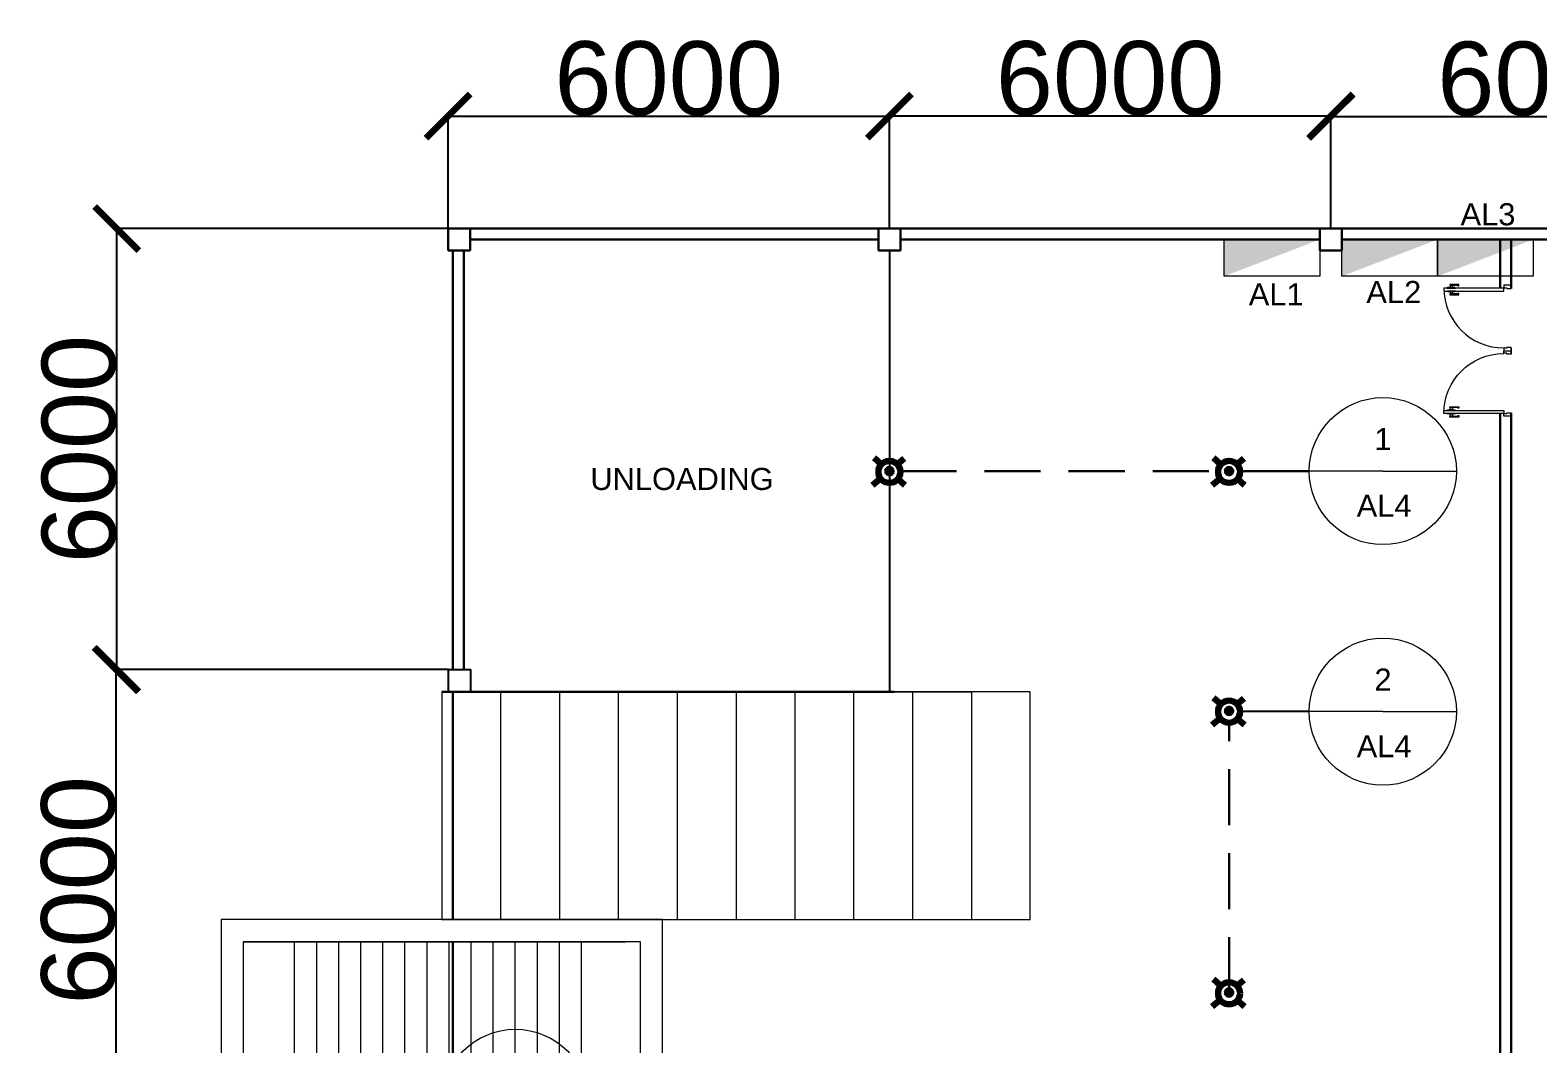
# Model space of a CAD drawing. Header units: millimetres. Extents: x 3339 to 2017737, y 4955 to 2748989.
# Drawn here: x 1283445 to 1303939, y 1572562 to 1586349 of the extents above; entities that cross this region are included whole.
import ezdxf

# ---------------------------------------------------------------- set-up
doc = ezdxf.new("R2010")
doc.units = ezdxf.units.MM
doc.header["$LTSCALE"] = 30
doc.linetypes.add('DASHEDX2', pattern=[38.1, 25.4, -12.7])
for name, color, linetype, lineweight in [('A-DETL-GENF', 92, 'Continuous', 13), ('A-DOOR', 31, 'Continuous', 13), ('LIGHTING LAYOUT', 8, 'Continuous', 30), ('LL BLK', 250, 'Continuous', 211), ('LL BLK 2', 1, 'Continuous', 30), ('LL LINE', 1, 'DASHEDX2', 30), ('PANNEL', 255, 'Continuous', 5), ('PANNEL H.', 250, 'Continuous', 5), ('STAIR', 1, 'Continuous', 5), ('T-WAL', 4, 'Continuous', 5)]:
    doc.layers.add(name, color=color, linetype=linetype, lineweight=lineweight)
doc.layers.add('MACHINE LAYOUT', color=8, linetype='Continuous')
doc.layers.add('POSTE', color=50, linetype='Continuous')
doc.styles.get("Standard").update_dxf_attribs({"font": 'arial.ttf'})
doc.dimstyles.new('ISO-25', dxfattribs={"dimtxt": 1000, "dimasz": 600, "dimexe": 1.25, "dimexo": 0.625, "dimtad": 1, "dimtxsty": 'Standard', "dimblk": 'ARCHTICK', "dimcen": 2.5, "dimclrd": 4, "dimadec": 0, "dimazin": 0, "dimtfac": 1, "dimtmove": 0, "dimatfit": 3, "dimfxl": 1, "dimarcsym": 0})

# ---------------------------------------------------------------- blocks, each defined once
blk = doc.blocks.new('POSTE')
for p, q in [((300, 300), (0, 300)), ((300, 0), (300, 300)), ((300, 0), (300, 0))]:
    blk.add_line(p, q)
blk.add_lwpolyline([(300, 0), (0, 0), (0, 300)])
blk = doc.blocks.new('Poste 2')
at = {"layer": 'POSTE'}
blk.add_lwpolyline([(-300, 0), (0, 0), (0, -300), (-300, -300)], close=True, dxfattribs=at)
blk = doc.blocks.new('SS2')
at = {"layer": 'STAIR'}
for p, q in [((-2600, 0), (-2600, -6000)), ((0, 0), (-2600, 0)), ((0, -6000), (0, 0)), ((-2300, -300), (-2300, -5700)), ((-300, -300), (-2300, -300)), ((-2300, -300), (-2300, -1000)), ((-300, -5700), (-300, -300)), ((-300, -300), (-300, -1000)), ((-2300, -1000), (-2300, -1300)), ((-2300, -1000), (-300, -1000)), ((-300, -1000), (-300, -1300)), ((-2300, -1300), (-2300, -1600)), ((-2300, -1300), (-300, -1300)), ((-300, -1300), (-300, -1600)), ((-2300, -1600), (-2300, -1900)), ((-2300, -1600), (-300, -1600)), ((-300, -1600), (-300, -1900)), ((-2300, -1900), (-2300, -2200)), ((-2300, -1900), (-300, -1900)), ((-300, -1900), (-300, -2200)), ((-2300, -2200), (-2300, -2500)), ((-2300, -2200), (-300, -2200)), ((-300, -2200), (-300, -2500)), ((-2300, -2500), (-2300, -2800)), ((-2300, -2500), (-300, -2500)), ((-300, -2500), (-300, -2800)), ((-2300, -2800), (-2300, -3100)), ((-2300, -2800), (-300, -2800)), ((-300, -2800), (-300, -3100)), ((-2300, -3100), (-2300, -3400)), ((-2300, -3100), (-300, -3100)), ((-300, -3100), (-300, -3400)), ((-2300, -3400), (-2300, -3700)), ((-2300, -3400), (-300, -3400)), ((-300, -3400), (-300, -3700)), ((-2300, -3700), (-2300, -4000)), ((-2300, -3700), (-300, -3700)), ((-300, -3700), (-300, -4000)), ((-2300, -4000), (-2300, -4300)), ((-2300, -4000), (-300, -4000)), ((-300, -4000), (-300, -4300)), ((-2300, -4300), (-2300, -4600)), ((-2300, -4300), (-300, -4300)), ((-300, -4300), (-300, -4600)), ((-2300, -4600), (-2300, -4900)), ((-2300, -4600), (-300, -4600)), ((-300, -4600), (-300, -4900)), ((-2300, -4900), (-2300, -5200)), ((-2300, -4900), (-300, -4900)), ((-300, -4900), (-300, -5200)), ((-2300, -5700), (-2300, -5000)), ((-2300, -5200), (-2300, -5500)), ((-300, -5200), (-300, -5500)), ((-2300, -5700), (-300, -5700)), ((-2600, -6000), (0, -6000))]:
    blk.add_line(p, q, dxfattribs=at)
blk = doc.blocks.new('WW3')
at = {"layer": 'T-WAL'}
blk.add_blockref('SS2', (0, 0), dxfattribs=at)
blk = doc.blocks.new('WE1')
at = {"layer": 'STAIR'}
for p, q in [((-8000, 0), (-8000, -3100)), ((0, 0), (-8000, 0)), ((-8000, 0), (-7200, 0)), ((-7200, 0), (-6400, 0)), ((-7200, 0), (-7200, -3100)), ((-6400, 0), (-5600, 0)), ((-6400, 0), (-6400, -3100)), ((-5600, 0), (-4800, 0)), ((-5600, 0), (-5600, -3100)), ((-4800, 0), (-4000, 0)), ((-4800, 0), (-4800, -3100)), ((-4000, 0), (-3200, 0)), ((-4000, 0), (-4000, -3100)), ((-3200, 0), (-2400, 0)), ((-3200, 0), (-3200, -3100)), ((-2400, 0), (-2400, 0)), ((-2400, 0), (-1600, 0)), ((-2400, -3100), (-2400, 0)), ((-1600, 0), (-800, 0)), ((-1600, 0), (-1600, -3100)), ((-800, 0), (-800, -3100)), ((0, -3100), (0, 0)), ((-8000, -3100), (0, -3100)), ((-8000, -3100), (-7200, -3100)), ((-7200, -3100), (-6400, -3100)), ((-6400, -3100), (-5600, -3100)), ((-5600, -3100), (-4800, -3100)), ((-4800, -3100), (-4000, -3100)), ((-4000, -3100), (-3200, -3100)), ((-3200, -3100), (-2400, -3100)), ((-2400, -3100), (-1600, -3100)), ((-1600, -3100), (-800, -3100))]:
    blk.add_line(p, q, dxfattribs=at)
blk = doc.blocks.new('WEE')
at = {"layer": 'STAIR'}
blk.add_blockref('WE1', (8000, 0), dxfattribs=at)
at = {"layer": 'STAIR', "rotation": 89.99999999999999}
blk.add_blockref('WW3', (-3000, -3100), dxfattribs=at)
blk = doc.blocks.new('D4')
at = {"layer": 'A-DETL-GENF'}
for p, q in [((-1072, -29), (-1072, -112)), ((-1052, -29), (-1072, -29)), ((-1060, -41), (-1072, -30)), ((-1072, -112), (-1060, -112)), ((-1059, -112), (-1072, -112)), ((-1072, -112), (-1072, -150)), ((-1072, -150), (-1059, -150)), ((-1060, -112), (-1060, -41)), ((-1060, -41), (-1052, -41)), ((-1059, -150), (-1059, -112)), ((-1059, -115), (-1059, -147)), ((-1027, -115), (-1059, -115)), ((-1059, -147), (-1027, -147)), ((-1052, -41), (-1052, -29)), ((-1021, -74), (-1027, -80)), ((-1027, -80), (-1027, -182)), ((-1027, -147), (-1027, -115)), ((-1027, -182), (-1021, -188)), ((-1021, -188), (-1021, -74)), ((-974, -80), (-981, -74)), ((-981, -74), (-981, -188)), ((-981, -188), (-974, -182)), ((-974, -182), (-974, -80)), ((-943, -115), (-974, -115)), ((-974, -115), (-974, -147)), ((-974, -147), (-943, -147)), ((-930, -29), (-949, -29)), ((-949, -29), (-949, -41)), ((-949, -41), (-941, -41)), ((-943, -112), (-943, -150)), ((-930, -112), (-943, -112)), ((-943, -147), (-943, -115)), ((-943, -150), (-930, -150)), ((-941, -41), (-930, -30)), ((-941, -41), (-941, -112)), ((-941, -112), (-930, -112)), ((-930, -112), (-930, -29)), ((-930, -150), (-930, -112))]:
    blk.add_line(p, q, dxfattribs=at)
at = {"layer": 'A-DOOR', "lineweight": 18}
for p, q in [((-1059, 683), (-1024, 683)), ((-1014, 683), (-1059, 683)), ((-1059, 683), (-1059, 583)), ((-1024, 583), (-1024, 626)), ((-1024, 626), (-1014, 626)), ((-1014, 626), (-1014, 683)), ((-169, 683), (-214, 683)), ((-214, 683), (-214, 626)), ((-214, 626), (-204, 626)), ((-204, 683), (-169, 683)), ((-204, 626), (-204, 583)), ((-169, 583), (-169, 683)), ((-1059, 583), (-1024, 583)), ((-981, 583), (-1021, 583)), ((-1021, 583), (-1021, -231)), ((-981, -231), (-981, 583)), ((-204, 583), (-169, 583)), ((-1021, -231), (-981, -231))]:
    blk.add_line(p, q, dxfattribs=at)
at = {"layer": 'A-DOOR'}
blk.add_arc((-1021, 583), 814, 270, 0, dxfattribs=at)
blk = doc.blocks.new('DOOR')
at = {"layer": 'A-DOOR', "xscale": -1}
blk.add_blockref('D4', (-1059, -683), dxfattribs=at)
blk = doc.blocks.new('D2')
at = {"layer": 'T-WAL', "xscale": -1, "rotation": 270}
blk.add_blockref('DOOR', (0, 0), dxfattribs=at)
at = {"layer": 'T-WAL', "rotation": 270}
blk.add_blockref('DOOR', (0, -1780), dxfattribs=at)
blk = doc.blocks.new('_ArchTick')
at = {"color": 0, "linetype": 'ByBlock', "const_width": 0.15}
blk.add_lwpolyline([(-0.5, -0.5), (0.5, 0.5)], dxfattribs=at)
blk = doc.blocks.new('*D211')
at = {"layer": 'Defpoints', "color": 0, "transparency": 16777216}
for p in [(1295125, 1585180), (1289125, 1583651), (1295125, 1583651)]:
    blk.add_point(p, dxfattribs=at)
at = {"layer": 'LIGHTING LAYOUT', "color": 0, "lineweight": -2, "transparency": 16777216}
for p, q in [((1289125, 1583652), (1289125, 1585182)), ((1295125, 1583652), (1295125, 1585182))]:
    blk.add_line(p, q, dxfattribs=at)
at = {"layer": 'LIGHTING LAYOUT', "color": 4, "lineweight": -2, "transparency": 16777216}
blk.add_line((1289125, 1585180), (1295125, 1585180), dxfattribs=at)
at = {"layer": 'LIGHTING LAYOUT', "color": 4, "lineweight": -2, "transparency": 16777216, "xscale": 600, "yscale": 600, "zscale": 600, "rotation": 180}
blk.add_blockref('_ArchTick', (1289125, 1585180), dxfattribs=at)
at = {"layer": 'LIGHTING LAYOUT', "color": 4, "lineweight": -2, "transparency": 16777216, "xscale": 600, "yscale": 600, "zscale": 600}
blk.add_blockref('_ArchTick', (1295125, 1585180), dxfattribs=at)
at = {"layer": 'LIGHTING LAYOUT', "color": 0, "transparency": 16777216, "insert": (1292125, 1585691), "char_height": 1000, "attachment_point": 5}
blk.add_mtext('6000', dxfattribs=at)
blk = doc.blocks.new('*D212')
at = {"layer": 'Defpoints', "color": 0, "transparency": 16777216}
for p in [(1301125, 1585182), (1295125, 1583651), (1301125, 1583651)]:
    blk.add_point(p, dxfattribs=at)
at = {"layer": 'LIGHTING LAYOUT', "color": 0, "lineweight": -2, "transparency": 16777216}
for p, q in [((1295125, 1583652), (1295125, 1585183)), ((1301125, 1583652), (1301125, 1585183))]:
    blk.add_line(p, q, dxfattribs=at)
at = {"layer": 'LIGHTING LAYOUT', "color": 4, "lineweight": -2, "transparency": 16777216}
blk.add_line((1295125, 1585182), (1301125, 1585182), dxfattribs=at)
at = {"layer": 'LIGHTING LAYOUT', "color": 4, "lineweight": -2, "transparency": 16777216, "xscale": 600, "yscale": 600, "zscale": 600, "rotation": 180}
blk.add_blockref('_ArchTick', (1295125, 1585182), dxfattribs=at)
at = {"layer": 'LIGHTING LAYOUT', "color": 4, "lineweight": -2, "transparency": 16777216, "xscale": 600, "yscale": 600, "zscale": 600}
blk.add_blockref('_ArchTick', (1301125, 1585182), dxfattribs=at)
at = {"layer": 'LIGHTING LAYOUT', "color": 0, "transparency": 16777216, "insert": (1298125, 1585693), "char_height": 1000, "attachment_point": 5}
blk.add_mtext('6000', dxfattribs=at)
blk = doc.blocks.new('*D213')
at = {"layer": 'Defpoints', "color": 0, "transparency": 16777216}
for p in [(1307125, 1585175), (1301125, 1583651), (1307125, 1583651)]:
    blk.add_point(p, dxfattribs=at)
at = {"layer": 'LIGHTING LAYOUT', "color": 0, "lineweight": -2, "transparency": 16777216}
for p, q in [((1301125, 1583652), (1301125, 1585176)), ((1307125, 1583652), (1307125, 1585176))]:
    blk.add_line(p, q, dxfattribs=at)
at = {"layer": 'LIGHTING LAYOUT', "color": 4, "lineweight": -2, "transparency": 16777216}
blk.add_line((1301125, 1585175), (1307125, 1585175), dxfattribs=at)
at = {"layer": 'LIGHTING LAYOUT', "color": 4, "lineweight": -2, "transparency": 16777216, "xscale": 600, "yscale": 600, "zscale": 600, "rotation": 180}
blk.add_blockref('_ArchTick', (1301125, 1585175), dxfattribs=at)
at = {"layer": 'LIGHTING LAYOUT', "color": 4, "lineweight": -2, "transparency": 16777216, "xscale": 600, "yscale": 600, "zscale": 600}
blk.add_blockref('_ArchTick', (1307125, 1585175), dxfattribs=at)
at = {"layer": 'LIGHTING LAYOUT', "color": 0, "transparency": 16777216, "insert": (1304125, 1585686), "char_height": 1000, "attachment_point": 5}
blk.add_mtext('6000', dxfattribs=at)
blk = doc.blocks.new('*D228')
at = {"layer": 'Defpoints', "color": 0, "transparency": 16777216}
for p in [(1284613, 1577651), (1289132, 1577651), (1289040, 1571651)]:
    blk.add_point(p, dxfattribs=at)
at = {"layer": 'LIGHTING LAYOUT', "color": 0, "lineweight": -2, "transparency": 16777216}
for p, q in [((1289131, 1577651), (1284612, 1577651)), ((1289039, 1571651), (1284612, 1571651))]:
    blk.add_line(p, q, dxfattribs=at)
at = {"layer": 'LIGHTING LAYOUT', "color": 4, "lineweight": -2, "transparency": 16777216}
blk.add_line((1284613, 1571651), (1284613, 1577651), dxfattribs=at)
at = {"layer": 'LIGHTING LAYOUT', "color": 4, "lineweight": -2, "transparency": 16777216, "xscale": 600, "yscale": 600, "zscale": 600}
for p, rotation in [((1284613, 1577651), 90), ((1284613, 1571651), 270)]:
    blk.add_blockref('_ArchTick', p, dxfattribs=dict(at, rotation=rotation))
at = {"layer": 'LIGHTING LAYOUT', "color": 0, "transparency": 16777216, "insert": (1284102, 1574651), "char_height": 1000, "attachment_point": 5, "rotation": 90}
blk.add_mtext('6000', dxfattribs=at)
blk = doc.blocks.new('*D229')
at = {"layer": 'Defpoints', "color": 0, "transparency": 16777216}
for p in [(1284622, 1583651), (1289125, 1583651), (1289132, 1577651)]:
    blk.add_point(p, dxfattribs=at)
at = {"layer": 'LIGHTING LAYOUT', "color": 0, "lineweight": -2, "transparency": 16777216}
for p, q in [((1289125, 1583651), (1284620, 1583651)), ((1289131, 1577651), (1284620, 1577651))]:
    blk.add_line(p, q, dxfattribs=at)
at = {"layer": 'LIGHTING LAYOUT', "color": 4, "lineweight": -2, "transparency": 16777216}
blk.add_line((1284622, 1577651), (1284622, 1583651), dxfattribs=at)
at = {"layer": 'LIGHTING LAYOUT', "color": 4, "lineweight": -2, "transparency": 16777216, "xscale": 600, "yscale": 600, "zscale": 600}
for p, rotation in [((1284622, 1583651), 90), ((1284622, 1577651), 270)]:
    blk.add_blockref('_ArchTick', p, dxfattribs=dict(at, rotation=rotation))
at = {"layer": 'LIGHTING LAYOUT', "color": 0, "transparency": 16777216, "insert": (1284110, 1580651), "char_height": 1000, "attachment_point": 5, "rotation": 90}
blk.add_mtext('6000', dxfattribs=at)
blk = doc.blocks.new('P')
at = {"layer": 'PANNEL H.'}
h = blk.add_hatch(color=256, dxfattribs=at)
h.dxf.hatch_style = 1
h.paths.add_polyline_path([(1300, 0), (0, 0), (0, -500)])
at = {"layer": 'PANNEL'}
blk.add_lwpolyline([(0, 0), (1300, 0), (1300, -500), (0, -500)], close=True, dxfattribs=at)
blk = doc.blocks.new('L')
at = {"layer": 'LL BLK'}
h = blk.add_hatch(color=256, dxfattribs=at)
h.dxf.hatch_style = 1
h.paths.add_polyline_path([(-30, 0, 1), (30, 0, 1)])
for centre, radius in [((0, -10), 150), ((0, 0), 30)]:
    blk.add_circle(centre, radius, dxfattribs=at)

msp = doc.modelspace()

# ---------------------------------------------------------------- linework, layer by layer
at = {"layer": 'LIGHTING LAYOUT', "transparency": 33554585}
for p, q in [((1289125.321, 1583651.263), (1295125.321, 1583651.263)), ((1289425.321, 1583651.263), (1294975.321, 1583651.263)), ((1289425.321, 1583651.263), (1294975.321, 1583651.263)), ((1289425.321, 1583651.263), (1294975.321, 1583651.263)), ((1295125.321, 1583651.263), (1300975.321, 1583651.263)), ((1300975.321, 1583651.263), (1301125.321, 1583651.263)), ((1301125.321, 1583651.263), (1306975.321, 1583651.263)), ((1289190.25, 1577801.263), (1289190.25, 1583351.263)), ((1289340.25, 1577801.263), (1289340.25, 1583351.263)), ((1289425.321, 1583501.263), (1294975.321, 1583501.263)), ((1295275.321, 1583501.263), (1300975.321, 1583501.263)), ((1301275.321, 1583501.263), (1306975.321, 1583501.263)), ((1303424.771, 1583051.263), (1303424.771, 1583501.263)), ((1303574.771, 1583051.263), (1303574.771, 1583501.263)), ((1303424.771, 1582840.56), (1303424.771, 1583051.263)), ((1303574.771, 1582833.56), (1303574.771, 1583051.263)), ((1303424.771, 1571801.263), (1303424.771, 1581136.56)), ((1303574.771, 1559576.263), (1303574.771, 1581143.56)), ((1289190.25, 1577801.263), (1289190.25, 1577651.263)), ((1289340.25, 1577801.263), (1289340.25, 1577651.263)), ((1289039.934, 1577351.263), (1289339.934, 1577351.263)), ((1289189.934, 1577201.263), (1289189.934, 1577351.263)), ((1289189.934, 1574251.263), (1289189.934, 1577201.263)), ((1289189.934, 1574251.263), (1289189.934, 1577201.263)), ((1289339.934, 1577351.263), (1295189.934, 1577351.263)), ((1289189.934, 1571651.263), (1289189.934, 1573951.263))]:
    msp.add_line(p, q, dxfattribs=at)
at = {"layer": 'LL BLK'}
for p, q in [((1294915.321, 1580531.263), (1295015.282, 1580443.201)), ((1295325.321, 1580521.263), (1295233.916, 1580444.738)), ((1299531.643, 1580531.263), (1299631.605, 1580443.201)), ((1299941.643, 1580521.263), (1299850.238, 1580444.738)), ((1295004.363, 1580252.554), (1294895.321, 1580161.263)), ((1295240.319, 1580244.954), (1295335.321, 1580161.263)), ((1299620.686, 1580252.554), (1299511.643, 1580161.263)), ((1299856.642, 1580244.954), (1299951.643, 1580161.263)), ((1299531.643, 1577269.904), (1299631.605, 1577181.843)), ((1299941.643, 1577259.904), (1299850.238, 1577183.379)), ((1299620.686, 1576991.195), (1299511.643, 1576899.904)), ((1299856.642, 1576983.596), (1299951.643, 1576899.904)), ((1299531.643, 1573439.904), (1299631.605, 1573351.843)), ((1299941.643, 1573429.904), (1299850.238, 1573353.379)), ((1299620.686, 1573161.195), (1299511.643, 1573069.904)), ((1299856.642, 1573153.596), (1299951.643, 1573069.904))]:
    msp.add_line(p, q, dxfattribs=at)
at = {"layer": 'LL BLK 2'}
for p, q in [((1299891.31, 1580351.263), (1300831.643, 1580351.263)), ((1299891.395, 1577088.53), (1300831.643, 1577079.904))]:
    msp.add_line(p, q, dxfattribs=at)
at = {"layer": 'LL LINE'}
for p, q in [((1295274.987, 1580351.263), (1299591.977, 1580351.263)), ((1299741.643, 1573249.904), (1299741.643, 1576929.904))]:
    msp.add_line(p, q, dxfattribs=at)
at = {"layer": 'MACHINE LAYOUT'}
for p, q in [((1295125.321, 1583351.263), (1295125.321, 1577351.263)), ((1295189.934, 1577351.263), (1289431.739, 1577351.263))]:
    msp.add_line(p, q, dxfattribs=at)
at = {"layer": 'PANNEL'}
for p, q in [((1301831.643, 1580351.263), (1300831.643, 1580351.263)), ((1301831.643, 1580351.263), (1302831.643, 1580351.263)), ((1301831.643, 1577079.904), (1300831.643, 1577079.904)), ((1301831.643, 1577079.904), (1302831.643, 1577079.904))]:
    msp.add_line(p, q, dxfattribs=at)
for centre in [(1301831.643, 1580351.263), (1301831.643, 1577079.904), (1290039.934, 1571759.904)]:
    msp.add_circle(centre, 1000, dxfattribs=at)

# ---------------------------------------------------------------- block references
at = {"layer": 'LIGHTING LAYOUT', "transparency": 33554585, "xscale": -1, "rotation": 180}
for p in [(1289125.321, 1583651.263), (1294975.321, 1583651.263), (1300975.321, 1583651.263)]:
    msp.add_blockref('POSTE', p, dxfattribs=at)
at = {"layer": 'LIGHTING LAYOUT', "transparency": 33554585}
for name, p in [('P', (1299674.205, 1583501.263)), ('P', (1301275.321, 1583501.263)), ('P', (1302575.321, 1583501.263)), ('D2', (1303574.771, 1582878.56)), ('Poste 2', (1289431.739, 1577651.263)), ('WEE', (1289039.934, 1577351.263))]:
    msp.add_blockref(name, p, dxfattribs=at)
at = {"layer": 'LL BLK'}
for p in [(1295125.321, 1580351.263), (1299741.643, 1580351.263), (1299741.643, 1577089.904), (1299741.643, 1573259.904)]:
    msp.add_blockref('L', p, dxfattribs=at)

# ---------------------------------------------------------------- texts
at = {"layer": 'LIGHTING LAYOUT', "transparency": 33554585, "char_height": 300, "attachment_point": 1}
for s, width, insert in [('AL3', 974.72216, (1302887.905, 1583994.844)), ('AL1', 974.72216, (1300009.397, 1582906.107)), ('AL2', 974.72216, (1301607.529, 1582937.709)), ('UNLOADING', 3881.77139, (1291059.814, 1580394.557))]:
    msp.add_mtext_dynamic_manual_height_columns(s, width=width, gutter_width=1500, heights=[0], dxfattribs=dict(at, insert=insert))
at = {"layer": 'PANNEL', "char_height": 300, "attachment_point": 1}
for s, width, heights, insert in [('1 ', 736.07443, [0], (1301717.016, 1580937.249)), ('AL4', 649.62746, [310.232], (1301476.706, 1580030.867)), ('2 ', 736.07443, [0], (1301717.016, 1577665.891)), ('AL4', 649.62746, [310.232], (1301476.706, 1576759.508))]:
    msp.add_mtext_dynamic_manual_height_columns(s, width=width, gutter_width=1500, heights=heights, dxfattribs=dict(at, insert=insert))

# ---------------------------------------------------------------- dimensions: what is measured, and where the dimension line sits
at = {"layer": 'LIGHTING LAYOUT', "transparency": 33554585}
for base, p1, p2, picture, middle in [((1295125.321, 1585180.295), (1289125.321, 1583651.263), (1295125.321, 1583651.263), '*D211', (1292125.321, 1585691.493)), ((1301125.321, 1585181.616), (1295125.321, 1583651.263), (1301125.321, 1583651.263), '*D212', (1298125.321, 1585692.813)), ((1307125.321, 1585174.606), (1301125.321, 1583651.263), (1307125.321, 1583651.263), '*D213', (1304125.321, 1585685.804))]:
    dim = msp.add_linear_dim(base=base, p1=p1, p2=p2, dimstyle='ISO-25', dxfattribs=at)
    dim.commit()
    dim.dimension.update_dxf_attribs({"geometry": picture, "text_midpoint": middle})
for base, p1, p2, picture, middle in [((1284621.643, 1583651.263), (1289131.739, 1577651.263), (1289125.321, 1583651.263), '*D229', (1284110.445, 1580651.263)), ((1284612.759, 1577651.263), (1289039.934, 1571651.263), (1289131.739, 1577651.263), '*D228', (1284101.561, 1574651.263))]:
    dim = msp.add_linear_dim(base=base, p1=p1, p2=p2, angle=90, dimstyle='ISO-25', dxfattribs=at)
    dim.commit()
    dim.dimension.update_dxf_attribs({"geometry": picture, "text_midpoint": middle})

doc.saveas('drawing.dxf')
